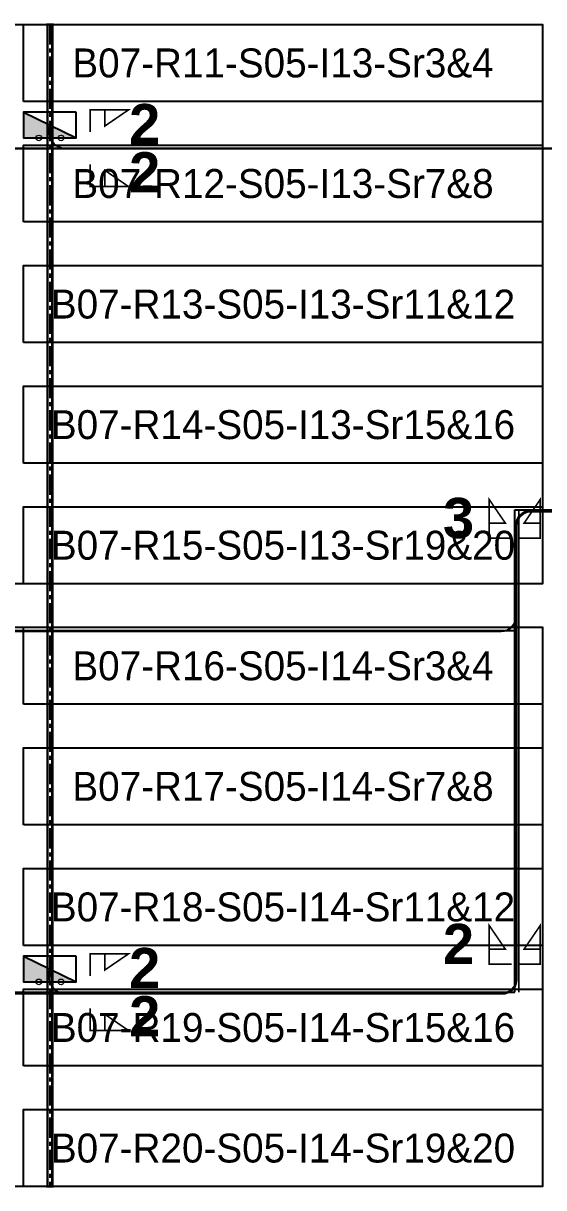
# Model space of a CAD drawing. Header units: metres. Extents: x 530797 to 531186, y 2675622 to 2675942.
# Drawn here: x 530926.7 to 530959.1, y 2675794.2 to 2675866.7 of the extents above; entities that cross this region are included whole.
import ezdxf
from ezdxf.enums import TextEntityAlignment as Align

# ---------------------------------------------------------------- set-up
doc = ezdxf.new("R2010")
doc.units = ezdxf.units.M
doc.linetypes.add('CENTER', pattern=[2, 1.25, -0.25, 0.25, -0.25])
for name, color, linetype in [('DC Trench BL-07', 40, 'Continuous'), ('E-Inverter Grouping', 2, 'Continuous'), ('Inverter Block-07', 7, 'Continuous'), ('LT Cable(AG) INV to LT Panel BL-07', 2, 'Continuous'), ('Messenger Wire Block-07 (Master Path)', 30, 'Continuous'), ('Messenger Wire Block-07 (MW Path)', 191, 'Continuous'), ('MMS Table Block-07', 8, 'Continuous'), ('Plan Line - DC BL-07', 40, 'Continuous'), ('Section Marking BL-07', 2, 'Continuous')]:
    doc.layers.add(name, color=color, linetype=linetype)
doc.layers.add('PILE', color=1, linetype='Continuous', lineweight=15)
doc.styles.add('BoldTextStyle', font='arialbd.ttf')
doc.styles.get("Standard").update_dxf_attribs({"font": 'Adani Regular.ttf'})

# ---------------------------------------------------------------- blocks, each defined once
blk = doc.blocks.new('MMS Table (32.292 x 4.788)')
at = {"color": 0}
blk.add_lwpolyline([(0, -0.002), (0, 4.786), (32.292, 4.786), (32.292, -0.002)], close=True, dxfattribs=at)
at = {"color": 7}
blk.add_attdef('ID1', text='', height=1.8, dxfattribs=at).set_placement((16.146, 2.392), align=Align.MIDDLE_CENTER)
blk = doc.blocks.new('Inverter Block')
h = blk.add_hatch(color=0)
h.dxf.hatch_style = 1
h.paths.add_polyline_path([(-1.456, 2.269), (-1.456, 0.846), (1.456, 0.846)])
at = {"color": 0}
blk.add_lwpolyline([(1.456, 2.269), (-1.456, 2.269), (-1.456, 0.846), (1.456, 0.846)], close=True, dxfattribs=at)
blk.add_lwpolyline([(-1.456, 2.269), (1.456, 0.846)], dxfattribs=at)
at = {"layer": 'PILE'}
for centre in [(-0.613, 0.846), (0.613, 0.846)]:
    blk.add_circle(centre, 0.156, dxfattribs=at)
at = {"color": 7}
blk.add_attdef('ID', (-1.456, 3.006), '', height=1.8, dxfattribs=at)

msp = doc.modelspace()

# ---------------------------------------------------------------- linework, layer by layer
at = {"layer": 'DC Trench BL-07', "color": 40, "const_width": 0.15}
msp.add_lwpolyline([(530928.491, 2675866.575), (530928.191, 2675866.575), (530928.191, 2675794.291), (530928.491, 2675794.291)], close=True, dxfattribs=at)
at = {"layer": 'E-Inverter Grouping', "color": 3}
for points in [[(530958.995, 2675831.791), (530894.311, 2675831.791), (530894.311, 2675866.575), (530958.995, 2675866.575)], [(530958.995, 2675794.291), (530894.311, 2675794.291), (530894.311, 2675829.075), (530958.995, 2675829.075)]]:
    msp.add_lwpolyline(points, close=True, dxfattribs=at)
at = {"layer": 'LT Cable(AG) INV to LT Panel BL-07'}
for points in [[(530986.292, 2675816.654), (530981.415, 2675816.654, -0.167397), (530980.861, 2675816.845), (530979.431, 2675817.962, 0.103275), (530979.071, 2675818.038), (530973.204, 2675818.038, -0.414214), (530972.304, 2675818.938), (530972.304, 2675830.379, -0.021393), (530972.307, 2675830.456), (530972.35, 2675830.962, 0.021393), (530972.354, 2675831.039), (530972.354, 2675857.942, 0.414214), (530971.454, 2675858.842), (530864.458, 2675858.842, -0.414214), (530863.558, 2675859.742), (530863.558, 2675860.23)], [(530984.135, 2675816.679), (530981.422, 2675816.679, -0.167239), (530980.868, 2675816.869), (530979.436, 2675817.987, 0.103275), (530979.076, 2675818.063), (530973.229, 2675818.063, -0.414214), (530972.329, 2675818.963), (530972.329, 2675830.378, -0.021393), (530972.332, 2675830.455), (530972.375, 2675830.961, 0.021393), (530972.379, 2675831.038), (530972.379, 2675857.967, 0.414214), (530971.479, 2675858.867), (530929.242, 2675858.867, -0.414214), (530928.342, 2675859.767), (530928.342, 2675860.23)], [(530986.292, 2675816.629), (530981.408, 2675816.629, -0.167556), (530980.853, 2675816.82), (530979.425, 2675817.937, 0.103275), (530979.065, 2675818.013), (530973.179, 2675818.013, -0.414214), (530972.279, 2675818.913), (530972.279, 2675830.38, -0.021393), (530972.282, 2675830.457), (530972.325, 2675830.963, 0.021393), (530972.329, 2675831.04), (530972.329, 2675835.417, 0.414214), (530971.429, 2675836.317), (530958.237, 2675836.317, 0.414214), (530957.337, 2675835.417), (530957.337, 2675829.717, -0.414214), (530956.437, 2675828.817), (530864.458, 2675828.817, -0.414214), (530863.558, 2675829.717), (530863.558, 2675830.23)], [(530986.292, 2675816.579), (530981.394, 2675816.579, -0.167876), (530980.838, 2675816.771), (530979.415, 2675817.887, 0.103275), (530979.055, 2675817.963), (530973.129, 2675817.963, -0.414214), (530972.229, 2675818.863), (530972.229, 2675830.382, -0.021393), (530972.232, 2675830.459), (530972.275, 2675830.966, 0.021393), (530972.279, 2675831.043), (530972.279, 2675835.367, 0.414214), (530971.379, 2675836.267), (530958.287, 2675836.267, 0.414214), (530957.387, 2675835.367), (530957.387, 2675807.167, -0.414214), (530956.487, 2675806.267), (530864.458, 2675806.267, -0.414214), (530863.558, 2675807.167), (530863.558, 2675807.73)], [(530986.292, 2675816.604), (530981.401, 2675816.604, -0.167716), (530980.846, 2675816.796), (530979.42, 2675817.912, 0.103275), (530979.06, 2675817.988), (530973.154, 2675817.988, -0.414214), (530972.254, 2675818.888), (530972.254, 2675830.381, -0.021393), (530972.257, 2675830.458), (530972.3, 2675830.965, 0.021393), (530972.304, 2675831.041), (530972.304, 2675835.392, 0.414214), (530971.404, 2675836.292), (530958.262, 2675836.292, 0.414214), (530957.362, 2675835.392), (530957.362, 2675807.192, -0.414214), (530956.462, 2675806.292), (530929.242, 2675806.292, -0.414214), (530928.342, 2675807.192), (530928.342, 2675807.73)]]:
    msp.add_lwpolyline(points, format="xyb", dxfattribs=at)
at = {"layer": 'Messenger Wire Block-07 (Master Path)'}
for points in [[(530861.919, 2675858.88), (530972.391, 2675858.88)], [(530957.274, 2675836.38), (530972.391, 2675836.38)], [(530957.274, 2675806.38), (530957.274, 2675836.38)], [(530861.919, 2675828.88), (530957.274, 2675828.88)], [(530861.919, 2675806.38), (530957.274, 2675806.38)]]:
    msp.add_lwpolyline(points, dxfattribs=at)
at = {"layer": 'Messenger Wire Block-07 (MW Path)', "const_width": 0.1}
for points in [[(530861.919, 2675858.88), (530972.391, 2675858.88)], [(530957.274, 2675836.38), (530972.391, 2675836.38)], [(530957.524, 2675806.38), (530957.524, 2675836.38)], [(530861.919, 2675828.88), (530957.274, 2675828.88)], [(530861.919, 2675806.38), (530957.274, 2675806.38)]]:
    msp.add_lwpolyline(points, dxfattribs=at)
at = {"layer": 'Plan Line - DC BL-07', "color": 6, "linetype": 'CENTER'}
msp.add_lwpolyline([(530928.342, 2675866.575), (530928.342, 2675794.291)], dxfattribs=at)
at = {"layer": 'Section Marking BL-07', "color": 94, "lineweight": 35, "true_color": 0x00a500, "const_width": 0.1}
for points in [[(530930.842, 2675859.88), (530930.842, 2675861.27), (530933.242, 2675861.27), (530931.762, 2675860.26), (530931.762, 2675861.27)], [(530930.842, 2675857.88), (530930.842, 2675856.49), (530933.242, 2675856.49), (530931.762, 2675857.5), (530931.762, 2675856.49)], [(530957.074, 2675834.63), (530955.684, 2675834.63), (530955.684, 2675837.03), (530956.694, 2675835.55), (530955.684, 2675835.55)], [(530957.474, 2675834.63), (530958.864, 2675834.63), (530958.864, 2675837.03), (530957.854, 2675835.55), (530958.864, 2675835.55)], [(530957.074, 2675808.13), (530955.684, 2675808.13), (530955.684, 2675810.53), (530956.694, 2675809.05), (530955.684, 2675809.05)], [(530957.474, 2675808.13), (530958.864, 2675808.13), (530958.864, 2675810.53), (530957.854, 2675809.05), (530958.864, 2675809.05)], [(530930.842, 2675807.38), (530930.842, 2675808.77), (530933.242, 2675808.77), (530931.762, 2675807.76), (530931.762, 2675808.77)], [(530930.842, 2675805.38), (530930.842, 2675803.99), (530933.242, 2675803.99), (530931.762, 2675805), (530931.762, 2675803.99)]]:
    msp.add_lwpolyline(points, dxfattribs=at)

# ---------------------------------------------------------------- block references
at = {"layer": 'Inverter Block-07'}
ref = msp.add_blockref('Inverter Block', (530928.342, 2675858.565), dxfattribs=dict(at, xscale=1.124999999976148, yscale=1.124999999976148, zscale=1.124999999976148))
ref.add_attrib('ID', 'B07-I13-ASB08', (530905.042, 2675859.446), dxfattribs={"layer": '0', "color": 7, "height": 2.025})
ref = msp.add_blockref('Inverter Block', (530928.342, 2675806.065), dxfattribs=dict(at, xscale=1.124999999976148, yscale=1.124999999976148, zscale=1.124999999976148))
ref.add_attrib('ID', 'B07-I14-ASB07', (530905.042, 2675806.946), dxfattribs={"layer": '0', "color": 7, "height": 2.025})
at = {"layer": 'MMS Table Block-07'}
for p, values in [((530926.703, 2675861.791), {'ID1': 'B07-R11-S05-I13-Sr3&4'}), ((530926.703, 2675854.291), {'ID1': 'B07-R12-S05-I13-Sr7&8'}), ((530926.703, 2675846.791), {'ID1': 'B07-R13-S05-I13-Sr11&12'}), ((530926.703, 2675839.291), {'ID1': 'B07-R14-S05-I13-Sr15&16'}), ((530926.703, 2675831.791), {'ID1': 'B07-R15-S05-I13-Sr19&20'}), ((530926.703, 2675824.291), {'ID1': 'B07-R16-S05-I14-Sr3&4'}), ((530926.703, 2675816.791), {'ID1': 'B07-R17-S05-I14-Sr7&8'}), ((530926.703, 2675809.291), {'ID1': 'B07-R18-S05-I14-Sr11&12'}), ((530926.703, 2675801.791), {'ID1': 'B07-R19-S05-I14-Sr15&16'}), ((530926.703, 2675794.291), {'ID1': 'B07-R20-S05-I14-Sr19&20'})]:
    msp.add_blockref('MMS Table (32.292 x 4.788)', p, dxfattribs=at).add_auto_attribs(values)

# ---------------------------------------------------------------- texts
at = {"layer": 'Section Marking BL-07', "color": 94, "true_color": 0x00a500, "style": 'BoldTextStyle'}
for s, p in [('2', (530934.242, 2675860.38)), ('2', (530934.242, 2675857.38)), ('3', (530953.774, 2675835.88)), ('2', (530953.774, 2675809.38)), ('2', (530934.242, 2675807.88)), ('2', (530934.242, 2675804.88))]:
    msp.add_text(s, height=2.5, dxfattribs=at).set_placement(p, align=Align.MIDDLE_CENTER)

doc.saveas('drawing.dxf')
